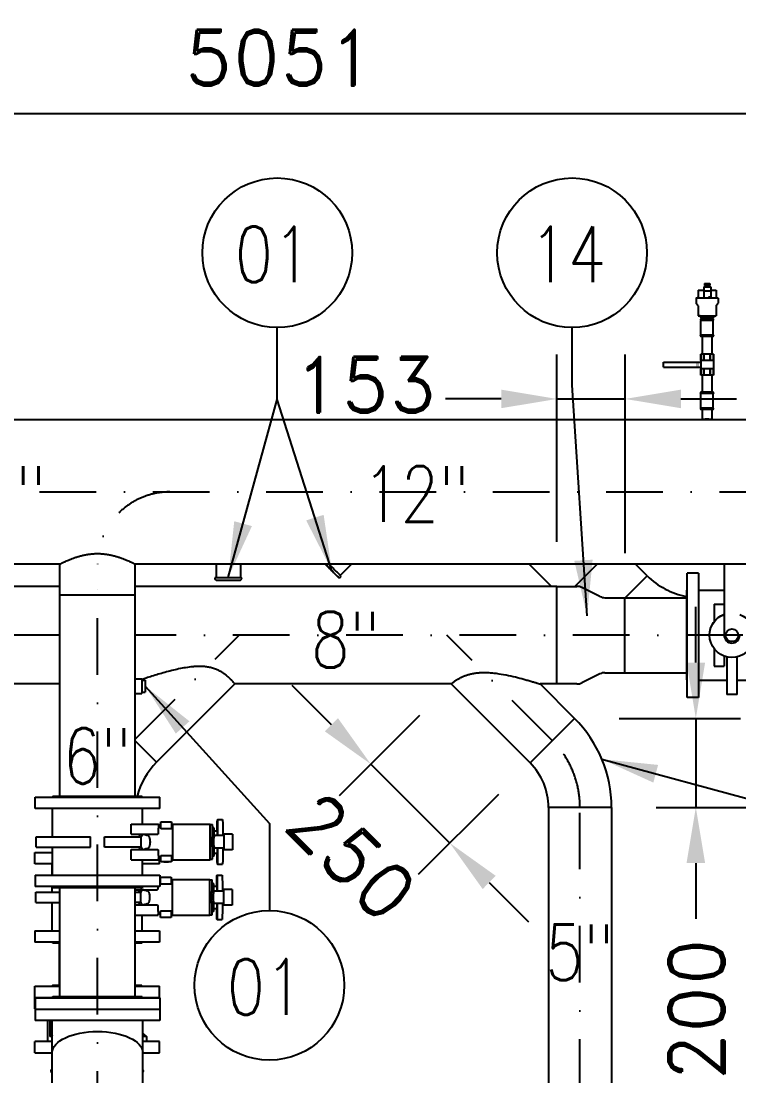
# Model space of a CAD drawing. Header units: millimetres. Extents: x -312439 to 477422, y -331570 to 212570.
# Drawn here: x 365531 to 367140, y 156460 to 158827 of the extents above; entities that cross this region are included whole.
import ezdxf

# ---------------------------------------------------------------- set-up
doc = ezdxf.new("R2010")
doc.units = ezdxf.units.MM
doc.linetypes.add('DASHDOT', pattern=[25.4, 12.7, -6.35, 0, -6.35])
doc.linetypes.add('DASHED', pattern=[0.75, 0.5, -0.25])
doc.layers.add('ARCONDTEXTO', color=4, linetype='Continuous')
doc.layers.add('TEXTO FORMATO', color=4, linetype='Continuous')
doc.styles.add('ROMAND', font='ROMAND.SHX')
doc.styles.add('ROMANS', font='romans.shx', dxfattribs={"height": 187.5})
doc.dimstyles.new('1-50 (MILIMETRO)', dxfattribs={"dimscale": 0, "dimtxt": 125, "dimasz": 125, "dimexe": 100, "dimexo": 100, "dimgap": 50, "dimtad": 0, "dimdec": 0, "dimzin": 0, "dimdsep": 46, "dimtxsty": 'ROMAND', "dimcen": -390, "dimclrd": 1, "dimclre": 1, "dimclrt": 3, "dimadec": 0, "dimazin": 0, "dimtfac": 1, "dimtdec": 0, "dimtix": 1, "dimtmove": 2, "dimatfit": 2, "dimfxl": 1, "dimtvp": 1, "dimtolj": 1, "dimtzin": 0, "dimarcsym": 0})

# ---------------------------------------------------------------- blocks, each defined once
blk = doc.blocks.new('*D152')
at = {"color": 1, "lineweight": -2, "transparency": 16777216}
for p, q in [((363586.8, 158111.7), (363586.8, 158719.7)), ((368637.4, 158111.7), (368637.4, 158719.7)), ((363711.8, 158619.7), (368512.4, 158619.7))]:
    blk.add_line(p, q, dxfattribs=at)
at = {"color": 1, "transparency": 16777216}
for points in [[(363711.8, 158640.5), (363711.8, 158598.9), (363586.8, 158619.7)], [(368512.4, 158640.5), (368512.4, 158598.9), (368637.4, 158619.7)]]:
    blk.add_solid(points, dxfattribs=at)
at = {"layer": 'Defpoints', "color": 0, "transparency": 16777216}
for p in [(368637.4, 158619.7), (363586.8, 158011.7), (368637.4, 158011.7)]:
    blk.add_point(p, dxfattribs=at)
at = {"color": 3, "transparency": 16777216, "insert": (366112.1, 158744.7), "char_height": 125, "attachment_point": 5, "style": 'ROMAND'}
blk.add_mtext('\\A1;5051', dxfattribs=at)
blk = doc.blocks.new('*D154')
at = {"color": 1, "lineweight": -2, "transparency": 16777216}
for p, q in [((366954.6, 157062.4), (367733.3, 157062.4)), ((367633.3, 156937.4), (367633.3, 155269.9)), ((366954.6, 155144.9), (367733.3, 155144.9))]:
    blk.add_line(p, q, dxfattribs=at)
at = {"color": 1, "transparency": 16777216}
for points in [[(367612.5, 156937.4), (367654.1, 156937.4), (367633.3, 157062.4)], [(367612.5, 155269.9), (367654.1, 155269.9), (367633.3, 155144.9)]]:
    blk.add_solid(points, dxfattribs=at)
at = {"layer": 'Defpoints', "color": 0, "transparency": 16777216}
for p in [(366854.6, 157062.4), (366854.6, 155144.9), (367633.3, 155144.9)]:
    blk.add_point(p, dxfattribs=at)
at = {"color": 3, "transparency": 16777216, "insert": (367508.3, 156103.6), "char_height": 125, "attachment_point": 5, "rotation": 90, "style": 'ROMAND'}
blk.add_mtext('\\A1;1918', dxfattribs=at)
blk = doc.blocks.new('*D155')
at = {"color": 1, "lineweight": -2, "transparency": 16777216}
for p, q in [((366226.6, 157247.8), (366138.3, 157336.2)), ((366424.2, 157268.6), (366244.3, 157088.7)), ((366492, 156982.5), (366315, 157159.4)), ((366601.2, 157091.6), (366421.3, 156911.7)), ((366580.4, 156894.1), (366668.8, 156805.7))]:
    blk.add_line(p, q, dxfattribs=at)
at = {"color": 1, "transparency": 16777216}
for points in [[(366241.4, 157262.5), (366211.9, 157233.1), (366315, 157159.4)], [(366595.1, 156908.8), (366565.7, 156879.3), (366492, 156982.5)]]:
    blk.add_solid(points, dxfattribs=at)
at = {"layer": 'Defpoints', "color": 0, "transparency": 16777216}
for p in [(366494.9, 157339.3), (366315, 157159.4), (366671.9, 157162.3)]:
    blk.add_point(p, dxfattribs=at)
at = {"color": 3, "transparency": 16777216, "insert": (366271.8, 156951.9), "char_height": 125, "attachment_point": 5, "rotation": 315, "style": 'ROMAND'}
blk.add_mtext('\\A1;250', dxfattribs=at)
blk = doc.blocks.new('*D73')
at = {"color": 1, "lineweight": -2, "transparency": 16777216}
for p, q in [((367043.6, 157387.2), (367043.6, 157512.2)), ((366871.8, 157262.2), (367143.6, 157262.2)), ((367043.6, 157262.2), (367043.6, 157062.4)), ((366954.6, 157062.4), (367143.6, 157062.4)), ((367043.6, 156937.4), (367043.6, 156812.4))]:
    blk.add_line(p, q, dxfattribs=at)
at = {"color": 1, "transparency": 16777216}
for points in [[(367022.8, 157387.2), (367064.4, 157387.2), (367043.6, 157262.2)], [(367022.8, 156937.4), (367064.4, 156937.4), (367043.6, 157062.4)]]:
    blk.add_solid(points, dxfattribs=at)
at = {"layer": 'Defpoints', "color": 0, "transparency": 16777216}
for p in [(366771.8, 157262.2), (366854.6, 157062.4), (367043.6, 157062.4)]:
    blk.add_point(p, dxfattribs=at)
at = {"color": 3, "transparency": 16777216, "insert": (367045.1, 156608.7), "char_height": 125, "attachment_point": 5, "rotation": 90, "style": 'ROMAND'}
blk.add_mtext('\\A1;200', dxfattribs=at)
blk = doc.blocks.new('*D75')
at = {"color": 1, "lineweight": -2, "transparency": 16777216}
for p, q in [((366732.2, 157658.4), (366732.2, 158078.9)), ((366885.1, 157633), (366885.1, 158078.9)), ((366607.2, 157978.9), (366482.2, 157978.9)), ((366732.2, 157978.9), (366885.1, 157978.9)), ((367010.1, 157978.9), (367135.1, 157978.9))]:
    blk.add_line(p, q, dxfattribs=at)
at = {"color": 1, "transparency": 16777216}
for points in [[(366607.2, 157999.8), (366607.2, 157958.1), (366732.2, 157978.9)], [(367010.1, 157999.8), (367010.1, 157958.1), (366885.1, 157978.9)]]:
    blk.add_solid(points, dxfattribs=at)
at = {"layer": 'Defpoints', "color": 0, "transparency": 16777216}
for p in [(366885.1, 157978.9), (366732.2, 157558.4), (366885.1, 157533)]:
    blk.add_point(p, dxfattribs=at)
at = {"color": 3, "transparency": 16777216, "insert": (366302.6, 158010.7), "char_height": 125, "attachment_point": 5, "style": 'ROMAND'}
blk.add_mtext('\\A1;153', dxfattribs=at)

msp = doc.modelspace()

# ---------------------------------------------------------------- linework, layer by layer
at = {"color": 5, "linetype": 'Continuous', "extrusion": (0, 1, 0)}
for p, q in [((367048.521, 158223.273), (367061.249, 158223.273)), ((367048.521, 158223.273), (367048.521, 158207.135)), ((367061.249, 158230.114), (367076.857, 158230.114)), ((367061.249, 158230.114), (367061.249, 158205.419)), ((367061.249, 158221.608), (367076.857, 158221.608)), ((367062.693, 158238.136), (367074.905, 158238.136)), ((367062.693, 158238.136), (367062.693, 158233.104)), ((367062.693, 158233.104), (367074.905, 158233.104)), ((367065.561, 158233.104), (367065.561, 158230.114)), ((367072.037, 158233.104), (367072.037, 158230.114)), ((367074.905, 158238.136), (367074.905, 158233.104)), ((367076.857, 158230.114), (367076.857, 158205.419)), ((367076.857, 158223.273), (367089.077, 158223.273)), ((367089.077, 158223.273), (367089.077, 158207.135)), ((367044.211, 158204.934), (367044.211, 158194.164)), ((367044.697, 158205.419), (367092.901, 158205.419)), ((367093.386, 158204.934), (367093.386, 158194.164)), ((367048.332, 158188.506), (367044.559, 158193.181)), ((367048.68, 158187.523), (367048.68, 158165.431)), ((367088.918, 158187.523), (367088.918, 158165.431)), ((367089.265, 158188.506), (367093.039, 158193.181)), ((367048.68, 158165.431), (367088.918, 158165.431)), ((367053.149, 158165.412), (367048.68, 158165.431)), ((367053.149, 158165.412), (367084.449, 158165.412)), ((367053.149, 158165.412), (367053.149, 158162.553)), ((367053.149, 158162.553), (367084.449, 158162.553)), ((367082.449, 158158.011), (367055.149, 158158.011)), ((367055.149, 158157.905), (367055.149, 158158.011)), ((367082.449, 158157.905), (367055.149, 158157.905)), ((367082.449, 158154.905), (367055.149, 158154.905)), ((367055.149, 158122.117), (367055.149, 158154.905)), ((367058.029, 158162.553), (367058.029, 158158.011)), ((367079.569, 158162.553), (367079.569, 158158.011)), ((367082.449, 158157.905), (367082.449, 158158.011)), ((367082.449, 158122.117), (367082.449, 158154.905)), ((367084.449, 158165.412), (367088.918, 158165.431)), ((367084.449, 158165.412), (367084.449, 158162.553)), ((367082.449, 158122.117), (367055.149, 158122.117)), ((367082.449, 158119.117), (367055.149, 158119.117)), ((367055.149, 158119.011), (367055.149, 158119.117)), ((367082.449, 158119.011), (367055.149, 158119.011)), ((367058.149, 158119.011), (367058.149, 158079.264)), ((367079.449, 158119.011), (367079.449, 158079.264)), ((367082.449, 158119.011), (367082.449, 158119.117)), ((367083.121, 158079.264), (367054.477, 158079.264)), ((367054.477, 158079.264), (367054.477, 158032.264)), ((367083.121, 158079.264), (367083.121, 158032.264)), ((366971.449, 158049.864), (366971.449, 158061.664)), ((366971.449, 158061.664), (367054.477, 158061.664)), ((367083.121, 158065.264), (367054.477, 158065.264)), ((366971.449, 158049.864), (367054.477, 158049.864)), ((367083.121, 158046.264), (367054.477, 158046.264)), ((367083.121, 158032.264), (367054.477, 158032.264)), ((367058.149, 158032.264), (367058.149, 157994.088)), ((367079.449, 158032.264), (367079.449, 157994.088)), ((367082.449, 157994.088), (367055.149, 157994.088)), ((367055.149, 157993.982), (367055.149, 157994.088)), ((367082.449, 157993.982), (367055.149, 157993.982)), ((367082.449, 157990.982), (367055.149, 157990.982)), ((367055.149, 157958.194), (367055.149, 157990.982)), ((367082.449, 157993.982), (367082.449, 157994.088)), ((367082.449, 157958.194), (367082.449, 157990.982)), ((367082.449, 157958.194), (367055.149, 157958.194)), ((367082.449, 157955.194), (367055.149, 157955.194)), ((367055.149, 157955.088), (367055.149, 157955.194)), ((367082.449, 157955.088), (367055.149, 157955.088)), ((367058.149, 157955.088), (367058.149, 157932.122)), ((367079.449, 157955.088), (367079.449, 157932.122)), ((367082.449, 157955.088), (367082.449, 157955.194)), ((368549.983, 157932.122), (363674.233, 157932.122)), ((365618.056, 157608.322), (364965.992, 157608.322)), ((365618.056, 157087.012), (365618.056, 157608.322)), ((365786.356, 157087.012), (365786.356, 157608.322)), ((368549.983, 157608.322), (365786.356, 157608.322)), ((365968.18, 157608.322), (365968.18, 157578.583)), ((366022.523, 157608.322), (366022.523, 157578.583)), ((366246.584, 157582.972), (366271.934, 157608.322)), ((366670.32, 157608.322), (366720.248, 157558.394)), ((366772.617, 157558.394), (366822.545, 157608.322)), ((366822.545, 157608.322), (366772.617, 157558.394)), ((366934.366, 157582.288), (366908.333, 157608.322)), ((367106.939, 157608.322), (367106.939, 157448.743)), ((366934.366, 157582.288), (366885.073, 157532.994)), ((367024.039, 157309.344), (367024.039, 157588.344)), ((367049.439, 157588.344), (367024.039, 157588.344)), ((367049.439, 157588.344), (367049.439, 157309.344)), ((365618.056, 157558.394), (364965.992, 157558.394)), ((366732.196, 157558.394), (365786.356, 157558.394)), ((365968.18, 157578.583), (366022.523, 157578.583)), ((365968.18, 157572.611), (366022.523, 157572.611)), ((365968.18, 157572.611), (365968.18, 157572.4)), ((365968.18, 157572.4), (366022.523, 157572.4)), ((366022.523, 157572.611), (366022.523, 157572.4)), ((366242.213, 157578.601), (366242.362, 157578.75)), ((366732.196, 157339.294), (366732.196, 157558.394)), ((366732.196, 157558.394), (366777, 157558.394)), ((365618.056, 157539.586), (365786.356, 157539.586)), ((366828.433, 157535.676), (366788.359, 157555.713)), ((366839.792, 157532.994), (367022.439, 157532.994)), ((366884.596, 157364.694), (366884.596, 157532.994)), ((367022.439, 157548.744), (367024.039, 157550.344)), ((367022.439, 157548.744), (367022.439, 157348.944)), ((367049.439, 157549.844), (367106.939, 157549.844)), ((367084.439, 157518.299), (367084.439, 157478.843)), ((367084.439, 157518.299), (367106.939, 157518.299)), ((367079.326, 157471.649), (367079.326, 157470.404)), ((367079.943, 157471.649), (367079.326, 157471.649)), ((367074.439, 157448.844), (367074.439, 157448.743)), ((367079.326, 157427.183), (367079.326, 157424.774)), ((367079.326, 157424.774), (367080.558, 157424.774)), ((367084.439, 157418.744), (367084.439, 157379.389)), ((367107.439, 157401.723), (367107.439, 157379.389)), ((367112.939, 157400.085), (367112.939, 157315.844)), ((367135.939, 157315.844), (367135.939, 157400.085)), ((367084.439, 157379.389), (367107.439, 157379.389)), ((365786.356, 157351.059), (365801.68, 157351.059)), ((365801.68, 157351.059), (365801.68, 157318.159)), ((365801.68, 157348.059), (365809.344, 157348.059)), ((366828.433, 157362.013), (366788.359, 157341.976)), ((366839.792, 157364.694), (367022.439, 157364.694)), ((367022.439, 157348.944), (367024.039, 157347.344)), ((367049.439, 157347.844), (367112.939, 157347.844)), ((367135.939, 157347.844), (367199.439, 157347.844)), ((365618.056, 157339.294), (365190.035, 157339.294)), ((365801.68, 157321.159), (365809.344, 157321.159)), ((366010.4, 157339.294), (365834.8, 157163.695)), ((366494.901, 157339.294), (366010.4, 157339.294)), ((366671.867, 157162.329), (366494.901, 157339.294)), ((366771.781, 157262.243), (366694.73, 157339.294)), ((366777, 157339.294), (366694.73, 157339.294)), ((365786.356, 157318.159), (365801.68, 157318.159)), ((367049.439, 157309.344), (367024.039, 157309.344)), ((367135.939, 157315.844), (367112.939, 157315.844)), ((366671.867, 157162.329), (366771.781, 157262.243)), ((365834.8, 157163.695), (365786.356, 157212.139)), ((365562.706, 157085.412), (365841.706, 157085.412)), ((365562.706, 157060.012), (365562.706, 157085.412)), ((365602.306, 157087.012), (365600.706, 157085.412)), ((365802.106, 157087.012), (365602.306, 157087.012)), ((365802.106, 157087.012), (365803.706, 157085.412)), ((365841.706, 157060.012), (365841.706, 157085.412)), ((365841.706, 157060.012), (365562.706, 157060.012)), ((365601.206, 156996.512), (365601.206, 157060.012)), ((365803.206, 157025.012), (365803.206, 157060.012)), ((366854.553, 157062.415), (366713.253, 157062.415)), ((366713.253, 157062.415), (366713.253, 156283.689)), ((366854.553, 157062.415), (366854.553, 156283.689)), ((365777.457, 157025.012), (365839.206, 157025.012)), ((365777.457, 157002.012), (365777.457, 157025.012)), ((365839.206, 157023.012), (365839.206, 157025.012)), ((365844.463, 157023.012), (365839.206, 157023.012)), ((365844.463, 157014.5), (365844.463, 157030.125)), ((365844.463, 157030.125), (365867.901, 157030.125)), ((365867.901, 157014.5), (365844.463, 157014.5)), ((365850.627, 157030.281), (365861.688, 157030.281)), ((365867.901, 157030.125), (365867.901, 157014.5)), ((365871.206, 157023.012), (365867.901, 157023.012)), ((365871.206, 156945.012), (365871.206, 157025.012)), ((365871.206, 157025.012), (365954.633, 157025.012)), ((365954.633, 156945.012), (365954.633, 157025.012)), ((365954.633, 157024.074), (365960.102, 157024.074)), ((365960.102, 156998.471), (365960.102, 157024.074)), ((365963.692, 157015.57), (365960.102, 157018.012)), ((365963.692, 156999.012), (365963.692, 157015.57)), ((365971.001, 157035.012), (365982.665, 157035.012)), ((365564.877, 156996.512), (365686.652, 156996.512)), ((365564.877, 156973.512), (365564.877, 156996.512)), ((365686.652, 156973.512), (365686.652, 156996.512)), ((365717.761, 156996.512), (365800.114, 156996.512)), ((365717.761, 156973.512), (365717.761, 156996.512)), ((365777.457, 157002.012), (365837.845, 157002.012)), ((365800.114, 156973.512), (365800.114, 156996.512)), ((365986.191, 156999.012), (365960.624, 156999.012)), ((365963.692, 157010.012), (365971.001, 157010.012)), ((365971.001, 156999.012), (365971.001, 157010.012)), ((365986.191, 156999.338), (365983.083, 156999.338)), ((366004.701, 157002.512), (365986.191, 157002.512)), ((365986.191, 156967.512), (365986.191, 157002.512)), ((366004.701, 157002.512), (366004.701, 156967.512)), ((365564.877, 156973.512), (365686.652, 156973.512)), ((365601.206, 156910.012), (365601.206, 156973.512)), ((365800.114, 156973.512), (365717.761, 156973.512)), ((365777.457, 156945.012), (365777.457, 156968.012)), ((365777.457, 156968.012), (365837.845, 156968.012)), ((365960.102, 156945.949), (365960.102, 156971.553)), ((365986.191, 156971.012), (365960.624, 156971.012)), ((365963.692, 156954.453), (365963.692, 156971.012)), ((365971.001, 156960.012), (365971.001, 156971.012)), ((365986.191, 156970.686), (365983.083, 156970.686)), ((366004.701, 156967.512), (365986.191, 156967.512)), ((365561.856, 156961.062), (365601.206, 156961.062)), ((365561.856, 156935.662), (365561.856, 156961.062)), ((365601.206, 156962.412), (365599.856, 156961.062)), ((365777.457, 156945.012), (365839.206, 156945.012)), ((365803.206, 156910.012), (365803.206, 156945.012)), ((365844.463, 156947.012), (365839.206, 156947.012)), ((365839.206, 156945.012), (365839.206, 156947.012)), ((365840.856, 156935.662), (365840.856, 156947.012)), ((365844.463, 156939.899), (365844.463, 156954.616)), ((365844.463, 156954.616), (365867.901, 156954.616)), ((365867.901, 156954.616), (365867.901, 156939.899)), ((365871.206, 156947.012), (365867.901, 156947.012)), ((365871.206, 156945.012), (365954.633, 156945.012)), ((365954.633, 156945.949), (365960.102, 156945.949)), ((365963.692, 156954.453), (365960.102, 156952.012)), ((365963.692, 156960.012), (365971.001, 156960.012)), ((365601.206, 156935.662), (365561.856, 156935.662)), ((365600.356, 156910.012), (365600.356, 156935.662)), ((365840.856, 156935.662), (365803.206, 156935.662)), ((365867.901, 156939.899), (365844.463, 156939.899)), ((365861.688, 156939.743), (365850.627, 156939.743)), ((365971.001, 156935.012), (365982.665, 156935.012)), ((365562.706, 156910.012), (365841.706, 156910.012)), ((365562.706, 156910.012), (365562.706, 156884.612)), ((365841.706, 156910.012), (365841.706, 156884.612)), ((365843.613, 156898.662), (365841.706, 156898.662)), ((365843.613, 156890.15), (365843.613, 156905.775)), ((365843.613, 156905.775), (365867.051, 156905.775)), ((365849.777, 156905.931), (365860.838, 156905.931)), ((365867.051, 156905.775), (365867.051, 156890.15)), ((365870.356, 156898.662), (365867.051, 156898.662)), ((365870.356, 156820.662), (365870.356, 156900.662)), ((365870.356, 156900.662), (365953.783, 156900.662)), ((365953.783, 156820.662), (365953.783, 156900.662)), ((365953.783, 156899.724), (365959.252, 156899.724)), ((365959.252, 156874.121), (365959.252, 156899.724)), ((365962.842, 156891.22), (365959.252, 156893.662)), ((365970.151, 156910.662), (365981.815, 156910.662)), ((365841.706, 156884.612), (365562.706, 156884.612)), ((365564.027, 156872.162), (365618.056, 156872.162)), ((365564.027, 156849.162), (365564.027, 156872.162)), ((365600.356, 156872.162), (365600.356, 156884.612)), ((365602.306, 156883.012), (365600.706, 156884.612)), ((365602.306, 156883.012), (365802.106, 156883.012)), ((365618.056, 156637.012), (365618.056, 156883.012)), ((365786.356, 156637.012), (365786.356, 156883.012)), ((365786.356, 156877.662), (365836.995, 156877.662)), ((365786.356, 156872.162), (365799.264, 156872.162)), ((365799.264, 156849.162), (365799.264, 156872.162)), ((365801.131, 156877.662), (365801.131, 156883.012)), ((365802.106, 156883.012), (365803.706, 156884.612)), ((365867.051, 156890.15), (365843.613, 156890.15)), ((365985.341, 156874.662), (365959.774, 156874.662)), ((365962.842, 156874.662), (365962.842, 156891.22)), ((365962.842, 156885.662), (365970.151, 156885.662)), ((365970.151, 156874.662), (365970.151, 156885.662)), ((365985.341, 156874.988), (365982.233, 156874.988)), ((366003.851, 156878.162), (365985.341, 156878.162)), ((365985.341, 156843.162), (365985.341, 156878.162)), ((366003.851, 156878.162), (366003.851, 156843.162)), ((365564.027, 156849.162), (365618.056, 156849.162)), ((365600.356, 156785.662), (365600.356, 156849.162)), ((365799.264, 156849.162), (365786.356, 156849.162)), ((365959.252, 156821.599), (365959.252, 156847.203)), ((365985.341, 156846.662), (365959.774, 156846.662)), ((365962.842, 156830.103), (365962.842, 156846.662)), ((365970.151, 156835.662), (365970.151, 156846.662)), ((365985.341, 156846.336), (365982.233, 156846.336)), ((365786.356, 156843.662), (365836.995, 156843.662)), ((365843.613, 156822.662), (365838.356, 156822.662)), ((365838.356, 156820.662), (365838.356, 156822.662)), ((365843.613, 156815.549), (365843.613, 156830.266)), ((365843.613, 156830.266), (365867.051, 156830.266)), ((365867.051, 156830.266), (365867.051, 156815.549)), ((365870.356, 156822.662), (365867.051, 156822.662)), ((365962.842, 156830.103), (365959.252, 156827.662)), ((365962.842, 156835.662), (365970.151, 156835.662)), ((366003.851, 156843.162), (365985.341, 156843.162)), ((365786.356, 156820.662), (365838.356, 156820.662)), ((365802.356, 156785.662), (365802.356, 156820.662)), ((365867.051, 156815.549), (365843.613, 156815.549)), ((365860.838, 156815.393), (365849.777, 156815.393)), ((365870.356, 156820.662), (365953.783, 156820.662)), ((365953.783, 156821.599), (365959.252, 156821.599)), ((365970.151, 156810.662), (365981.815, 156810.662)), ((365561.856, 156785.662), (365618.056, 156785.662)), ((365561.856, 156785.662), (365561.856, 156760.262)), ((365786.356, 156785.662), (365840.856, 156785.662)), ((365840.856, 156785.662), (365840.856, 156760.262)), ((365618.056, 156760.262), (365561.856, 156760.262)), ((365601.456, 156758.662), (365599.856, 156760.262)), ((365601.456, 156758.662), (365618.056, 156758.662)), ((365617.206, 156662.662), (365617.206, 156758.662)), ((365840.856, 156760.262), (365786.356, 156760.262)), ((365786.356, 156758.662), (365801.256, 156758.662)), ((365801.256, 156758.662), (365802.856, 156760.262)), ((365561.856, 156661.062), (365618.056, 156661.062)), ((365561.856, 156610.262), (365561.856, 156661.062)), ((365601.456, 156662.662), (365599.856, 156661.062)), ((365618.056, 156662.662), (365601.456, 156662.662)), ((365801.256, 156662.662), (365786.356, 156662.662)), ((365786.356, 156661.062), (365840.856, 156661.062)), ((365801.256, 156662.662), (365802.856, 156661.062)), ((365840.856, 156635.412), (365840.856, 156661.062)), ((365561.856, 156635.662), (365600.956, 156635.662)), ((365562.706, 156635.412), (365841.706, 156635.412)), ((365562.706, 156635.412), (365562.706, 156584.612)), ((365602.306, 156637.012), (365600.706, 156635.412)), ((365802.106, 156637.012), (365602.306, 156637.012)), ((365802.106, 156637.012), (365803.706, 156635.412)), ((365803.456, 156635.662), (365840.856, 156635.662)), ((365841.706, 156635.412), (365841.706, 156584.612)), ((365562.706, 156610.262), (365561.856, 156610.262)), ((365562.706, 156610.012), (365841.706, 156610.012)), ((365841.706, 156584.612), (365562.706, 156584.612)), ((365590.356, 156584.612), (365590.356, 156537.262)), ((365595.637, 156584.612), (365595.637, 156548.075)), ((365600.706, 156333.764), (365600.706, 156584.612)), ((365803.706, 156333.764), (365803.706, 156584.612)), ((365600.706, 156548.075), (365595.637, 156548.075)), ((365803.706, 156556.064), (365812.356, 156548.075)), ((365812.356, 156548.075), (365803.706, 156548.075)), ((365812.356, 156548.075), (365812.356, 156537.262)), ((365600.706, 156537.262), (365561.856, 156537.262)), ((365561.856, 156511.862), (365561.856, 156537.262)), ((365840.856, 156537.262), (365803.706, 156537.262)), ((365840.856, 156511.862), (365840.856, 156537.262)), ((365561.856, 156511.862), (365600.706, 156511.862)), ((365600.706, 156511.012), (365599.856, 156511.862)), ((365803.706, 156511.862), (365840.856, 156511.862))]:
    msp.add_line(p, q, dxfattribs=at)
at = {"color": 5, "linetype": 'DASHED', "extrusion": (0, 1, 0)}
for p, q in [((367076.857, 158207.135), (367061.249, 158207.135)), ((367054.574, 158065.264), (367054.574, 158079.264)), ((367061.374, 158065.264), (367061.374, 158079.264)), ((367061.999, 158065.264), (367061.999, 158079.264)), ((367075.599, 158065.264), (367075.599, 158079.264)), ((367076.224, 158065.264), (367076.224, 158079.264)), ((367083.024, 158065.264), (367083.024, 158079.264)), ((367044.25, 158049.864), (367044.25, 158061.664)), ((367047.105, 158049.864), (367047.105, 158061.664)), ((367049.191, 158061.664), (367049.191, 158049.864)), ((367054.574, 158032.264), (367054.574, 158046.264)), ((367061.374, 158032.264), (367061.374, 158046.264)), ((367061.999, 158032.264), (367061.999, 158046.264)), ((367075.599, 158032.264), (367075.599, 158046.264)), ((367076.224, 158032.264), (367076.224, 158046.264)), ((367083.024, 158032.264), (367083.024, 158046.264)), ((365618.064, 156849.162), (365618.064, 156872.162)), ((365786.85, 156849.162), (365786.85, 156872.162))]:
    msp.add_line(p, q, dxfattribs=at)
at = {"color": 6, "linetype": 'DASHDOT', "ltscale": 10}
for p, q in [((364555.877, 157770.222), (367327.353, 157770.222)), ((365702.206, 155835.562), (365702.206, 157608.322)), ((365618.056, 157448.844), (364965.992, 157448.844)), ((367657.163, 157448.844), (365786.356, 157448.844))]:
    msp.add_line(p, q, dxfattribs=at)
at = {"color": 6, "linetype": 'DASHDOT', "ltscale": 10, "extrusion": (0, 1, 0)}
for p, q in [((365786.356, 157215.165), (366020.036, 157448.844)), ((366721.824, 157212.286), (366485.266, 157448.844)), ((366783.903, 155144.862), (366783.903, 157062.415))]:
    msp.add_line(p, q, dxfattribs=at)
at = {"color": 5, "linetype": 'Continuous'}
msp.add_line((365809.344, 157348.059), (365809.344, 157321.159), dxfattribs=at)
msp.add_circle((367124.439, 157448.743), 14.326, dxfattribs=at)
for centre, radius, start, end in [((367044.697, 158204.934), 0.486, 90, 180), ((367046.805, 158207.135), 1.716, 270, 0), ((367090.793, 158207.135), 1.716, 180, 270), ((367092.901, 158204.934), 0.486, 0, 90), ((367045.777, 158194.164), 1.565, 180, 218.911528), ((367047.114, 158187.523), 1.565, 0, 38.911528), ((367090.484, 158187.523), 1.565, 141.088472, 180), ((367091.821, 158194.164), 1.565, 321.088472, 0), ((367055.149, 158156.405), 1.5, 90, 270), ((367082.449, 158156.405), 1.5, 270, 90), ((367055.149, 158120.617), 1.5, 90, 270), ((367082.449, 158120.617), 1.5, 270, 90), ((367055.149, 157992.482), 1.5, 90, 270), ((367082.449, 157992.482), 1.5, 270, 90), ((367055.149, 157956.694), 1.5, 90, 270), ((367082.449, 157956.694), 1.5, 270, 90), ((367053.373, 157701.294), 168.3, 225, 259.408748), ((365968.18, 157575.597), 2.986, 90, 270), ((366022.523, 157575.597), 2.986, 270, 90), ((366777, 157532.994), 25.4, 63.434949, 90), ((366839.792, 157558.394), 25.4, 243.434949, 270), ((367124.439, 157448.743), 17.5, 180, 0), ((366839.792, 157339.294), 25.4, 90, 116.565051), ((366777, 157364.694), 25.4, 270, 296.565051), ((366571.953, 157062.415), 282.6, 0, 45), ((365953.806, 157044.689), 168.3, 135, 165.435166), ((366571.953, 157062.415), 141.3, 0, 45), ((365602.85, 156471.165), 5.119, 114.750133, 245.249867), ((365799.863, 156471.165), 5.119, 318.654281, 41.345719)]:
    msp.add_arc(centre, radius, start, end, dxfattribs=at)
at = {"color": 6, "linetype": 'DASHDOT', "ltscale": 10}
for centre, radius, start, end in [((365864.112, 157608.322), 161.906, 89.852113, 179.999899), ((366571.953, 157062.415), 211.95, 0, 45)]:
    msp.add_arc(centre, radius, start, end, dxfattribs=at)
at = {"color": 5, "linetype": 'Continuous', "extrusion": (6.20204e-22, -6.20204e-22, -1)}
msp.add_ellipse((366222.999, 157597.814), major_axis=(-14.991, 14.991), ratio=0.00002714, start_param=0.79407395, end_param=5.48916564, dxfattribs=at)
at = {"color": 5, "linetype": 'Continuous', "extrusion": (-1.20779e-21, 1.20779e-21, -1)}
for centre, start_param, end_param in [((366222.999, 157597.814), 0.99215858, 5.29108101), ((366223.148, 157597.963), 1.00139225, 3.14159265)]:
    msp.add_ellipse(centre, major_axis=(-19.213, 19.213), ratio=0.00002714, start_param=start_param, end_param=end_param, dxfattribs=at)
at = {"color": 5, "linetype": 'Continuous', "extrusion": (0, 0, -1)}
for centre, major_axis, ratio, start_param, end_param in [((367124.439, 157448.743), (50, 0), 0.99996201, 1.57079633, 4.35481788), ((367124.439, 157448.844), (-50, 0), 0.99996201, 0, 1.21322522), ((367124.439, 157448.743), (50, 0), 0.99996201, 5.06996008, 7.85398163), ((365971.001, 156985.012), (0, -50), 0.00871634, 2.0943951, 4.42859487), ((365982.665, 156985.012), (0, 50), 0.00871634, 0, 1.28700222), ((365971.001, 156985.012), (0, -50), 0.00871634, 4.99618309, 7.33038286), ((365982.665, 156985.012), (0, 50), 0.00871634, 1.85459044, 3.14159265), ((365970.151, 156860.662), (0, -50), 0.00871634, 2.0943951, 4.42859487), ((365981.815, 156860.662), (0, 50), 0.00871634, 0, 1.28700222), ((365970.151, 156860.662), (0, -50), 0.00871634, 4.99618309, 7.33038286), ((365981.815, 156860.662), (0, 50), 0.00871634, 1.85459044, 3.14159265)]:
    msp.add_ellipse(centre, major_axis=major_axis, ratio=ratio, start_param=start_param, end_param=end_param, dxfattribs=at)
at = {"color": 5, "linetype": 'Continuous', "extrusion": (8.50415e-18, 1.71977e-38, -1)}
for centre, start_param, end_param in [((365530.717, 156985.012), 2.68573728, 2.74189531), ((365530.717, 156985.012), 3.54129, 3.59744803), ((365529.867, 156860.662), 2.68573728, 2.74189531), ((365529.867, 156860.662), 3.54129, 3.59744803)]:
    msp.add_ellipse(centre, major_axis=(-307.977, 0), ratio=0.12338598, start_param=start_param, end_param=end_param, dxfattribs=at)
at = {"color": 5, "linetype": 'Continuous', "extrusion": (-4.13693e-49, 3.37806e-33, -1)}
for centre, major_axis, start_param, end_param in [((365960.624, 156985.012), (0, 14), 3.14159265, 6.28318531), ((365964.985, 156985.012), (0, -14), 0, 3.14159265), ((365959.774, 156860.662), (0, 14), 3.14159265, 6.28318531), ((365964.135, 156860.662), (0, -14), 0, 3.14159265)]:
    msp.add_ellipse(centre, major_axis=major_axis, ratio=0.13557255, start_param=start_param, end_param=end_param, dxfattribs=at)
at = {"color": 5, "linetype": 'Continuous', "extrusion": (9.86076e-32, -3.78136e-48, -1)}
msp.add_ellipse((365702.206, 156512.208), major_axis=(-101.5, 0), ratio=0.46630766, start_param=0, end_param=3.14159265, dxfattribs=at)
at = {"color": 5, "linetype": 'DASHED', "extrusion": (9.86076e-32, -3.78136e-48, -1)}
for start_param, end_param in [(3.13484472, 3.14159265), (0, 0.00674793)]:
    msp.add_ellipse((365702.206, 156512.208), major_axis=(101.5, 0), ratio=0.46630766, start_param=start_param, end_param=end_param, dxfattribs=at)
at = {"color": 5, "linetype": 'Continuous'}
for points, knots in [([(367079.449, 157932.122), (367079.449, 157932.122), (367079.384, 157932.138), (367079.114, 157932.204), (367078.907, 157932.253), (367078.363, 157932.376), (367078.025, 157932.451), (367077.244, 157932.609), (367076.801, 157932.693), (367075.858, 157932.855), (367075.326, 157932.939), (367074.165, 157933.095), (367073.537, 157933.168), (367072.226, 157933.289), (367071.542, 157933.337), (367070.164, 157933.401), (367069.47, 157933.417), (367068.128, 157933.417), (367067.434, 157933.401), (367066.056, 157933.337), (367065.372, 157933.289), (367064.061, 157933.168), (367063.433, 157933.095), (367062.272, 157932.939), (367061.74, 157932.855), (367060.797, 157932.693), (367060.354, 157932.609), (367059.573, 157932.451), (367059.235, 157932.376), (367058.691, 157932.253), (367058.484, 157932.204), (367058.213, 157932.138), (367058.149, 157932.122), (367058.149, 157932.122)], [32.22913649, 32.22913649, 32.22913649, 32.22913649, 34.24357574, 34.24357574, 36.25801499, 36.25801499, 38.27245424, 38.27245424, 40.28689348, 40.28689348, 42.3010963, 42.3010963, 44.31529911, 44.31529911, 46.32950192, 46.32950192, 48.34370474, 48.34370474, 50.35790755, 50.35790755, 52.37211036, 52.37211036, 54.38631318, 54.38631318, 56.40051599, 56.40051599, 58.41495524, 58.41495524, 60.42939449, 60.42939449, 62.44383373, 62.44383373, 64.45827298, 64.45827298, 64.45827298, 64.45827298]), ([(365618.056, 157608.322), (365618.056, 157608.322), (365618.186, 157608.39), (365618.723, 157608.667), (365619.128, 157608.877), (365620.219, 157609.436), (365620.904, 157609.785), (365622.545, 157610.61), (365623.5, 157611.086), (365625.664, 157612.146), (365626.874, 157612.729), (365629.521, 157613.978), (365630.96, 157614.644), (365634.031, 157616.026), (365635.664, 157616.743), (365639.082, 157618.193), (365640.867, 157618.927), (365644.546, 157620.381), (365646.506, 157621.127), (365650.643, 157622.623), (365652.819, 157623.372), (365657.36, 157624.836), (365659.725, 157625.551), (365664.611, 157626.91), (365667.132, 157627.554), (365672.293, 157628.734), (365674.936, 157629.271), (365680.302, 157630.211), (365683.026, 157630.612), (365688.506, 157631.259), (365691.263, 157631.504), (365696.761, 157631.829), (365699.501, 157631.909), (365702.206, 157631.909)], [388.89052014, 388.89052014, 388.89052014, 388.89052014, 396.97918614, 396.97918614, 405.06785213, 405.06785213, 413.15651813, 413.15651813, 421.24518412, 421.24518412, 429.33385012, 429.33385012, 437.42251611, 437.42251611, 445.51118211, 445.51118211, 453.5998481, 453.5998481, 461.71495378, 461.71495378, 469.83005946, 469.83005946, 477.94516514, 477.94516514, 486.06027081, 486.06027081, 494.17537649, 494.17537649, 502.29048217, 502.29048217, 510.40558784, 510.40558784, 518.52069352, 518.52069352, 518.52069352, 518.52069352]), ([(365702.206, 157631.909), (365704.911, 157631.909), (365707.652, 157631.829), (365713.149, 157631.504), (365715.907, 157631.259), (365721.387, 157630.612), (365724.111, 157630.211), (365729.477, 157629.271), (365732.119, 157628.734), (365737.281, 157627.554), (365739.802, 157626.91), (365744.688, 157625.551), (365747.053, 157624.836), (365751.594, 157623.372), (365753.77, 157622.623), (365757.907, 157621.127), (365759.867, 157620.381), (365763.546, 157618.927), (365765.331, 157618.193), (365768.749, 157616.743), (365770.382, 157616.026), (365773.453, 157614.644), (365774.891, 157613.978), (365777.539, 157612.729), (365778.748, 157612.146), (365780.912, 157611.086), (365781.868, 157610.61), (365783.509, 157609.785), (365784.194, 157609.436), (365785.284, 157608.877), (365785.69, 157608.667), (365786.226, 157608.39), (365786.356, 157608.322), (365786.356, 157608.322)], [0, 0, 0, 0, 8.11510568, 8.11510568, 16.23021135, 16.23021135, 24.34531703, 24.34531703, 32.46042271, 32.46042271, 40.57552839, 40.57552839, 48.69063406, 48.69063406, 56.80573974, 56.80573974, 64.92084542, 64.92084542, 73.00951141, 73.00951141, 81.09817741, 81.09817741, 89.1868434, 89.1868434, 97.2755094, 97.2755094, 105.36417539, 105.36417539, 113.45284139, 113.45284139, 121.54150739, 121.54150739, 129.63017338, 129.63017338, 129.63017338, 129.63017338]), ([(366242.362, 157578.75), (366242.363, 157578.749), (366242.364, 157578.748), (366242.367, 157578.745), (366242.366, 157578.745), (366242.377, 157578.735), (366242.379, 157578.733), (366242.384, 157578.727), (366242.386, 157578.726), (366242.391, 157578.721), (366242.395, 157578.717), (366242.404, 157578.708), (366242.409, 157578.703), (366242.425, 157578.688), (366242.437, 157578.677), (366242.464, 157578.652), (366242.481, 157578.637), (366242.546, 157578.58), (366242.596, 157578.538), (366242.802, 157578.378), (366242.97, 157578.273), (366243.432, 157578.045), (366243.744, 157577.948), (366244.374, 157577.86), (366244.699, 157577.867), (366245.323, 157577.981), (366245.629, 157578.09), (366246.185, 157578.394), (366246.442, 157578.594), (366246.874, 157579.058), (366247.055, 157579.329), (366247.32, 157579.905), (366247.406, 157580.219), (366247.476, 157580.849), (366247.459, 157581.174), (366247.327, 157581.794), (366247.209, 157582.097), (366246.97, 157582.506), (366246.879, 157582.636), (366246.755, 157582.787), (366246.73, 157582.816), (366246.685, 157582.867), (366246.665, 157582.889), (366246.639, 157582.917), (366246.632, 157582.924), (366246.62, 157582.936), (366246.616, 157582.94), (366246.609, 157582.947), (366246.607, 157582.95), (366246.601, 157582.956), (366246.599, 157582.958), (366246.594, 157582.962), (366246.593, 157582.964), (366246.589, 157582.968), (366246.588, 157582.969), (366246.582, 157582.975), (366246.578, 157582.979), (366246.554, 157583.002), (366246.522, 157583.035), (366246.354, 157583.203), (366246.137, 157583.42), (366245.52, 157584.037), (366245.122, 157584.436), (366244.157, 157585.4), (366243.588, 157585.969), (366242.301, 157587.257), (366241.577, 157587.98), (366240.004, 157589.554), (366239.148, 157590.41), (366237.335, 157592.223), (366236.372, 157593.186), (366234.373, 157595.185), (366233.33, 157596.228), (366231.204, 157598.354), (366230.113, 157599.445), (366227.923, 157601.635), (366226.815, 157602.743), (366224.625, 157604.933), (366223.534, 157606.024), (366222.056, 157607.502), (366221.644, 157607.914), (366221.236, 157608.322)], [89.36551809, 89.36551809, 89.36551809, 89.36551809, 89.52167941, 89.52167941, 89.74309138, 89.74309138, 89.78601553, 89.78601553, 89.80189986, 89.80189986, 89.82614128, 89.82614128, 89.85031597, 89.85031597, 89.89857632, 89.89857632, 89.96370887, 89.96370887, 90.15903917, 90.15903917, 90.74728835, 90.74728835, 91.70354892, 91.70354892, 92.65477, 92.65477, 93.60619809, 93.60619809, 94.5576193, 94.5576193, 95.50904077, 95.50904077, 96.46046223, 96.46046223, 97.41188366, 97.41188366, 98.36330446, 98.36330446, 98.83436755, 98.83436755, 98.95020951, 98.95020951, 99.03728007, 99.03728007, 99.07042925, 99.07042925, 99.09468649, 99.09468649, 99.11883648, 99.11883648, 99.16703356, 99.16703356, 99.23699053, 99.23699053, 99.4466665, 99.4466665, 100.07546615, 100.07546615, 101.96290754, 101.96290754, 106.69942621, 106.69942621, 111.36589465, 111.36589465, 116.02999676, 116.02999676, 120.69388158, 120.69388158, 125.3577106, 125.3577106, 130.02151903, 130.02151903, 134.68531821, 134.68531821, 139.34911285, 139.34911285, 144.01290532, 144.01290532, 148.67669715, 148.67669715, 150.49863517, 150.49863517, 150.49863517, 150.49863517]), ([(365930.801, 157378.702), (365928.25, 157378.702), (365925.686, 157378.632), (365920.539, 157378.372), (365917.956, 157378.181), (365910.183, 157377.453), (365904.971, 157376.758), (365894.529, 157375.063), (365889.3, 157374.063), (365878.875, 157371.847), (365873.68, 157370.632), (365863.38, 157368.06), (365858.279, 157366.704), (365848.238, 157363.918), (365843.299, 157362.488), (365833.652, 157359.61), (365828.944, 157358.161), (365819.834, 157355.298), (365815.432, 157353.883), (365808.408, 157351.59), (365805.51, 157350.634), (365802.318, 157349.57), (365801.999, 157349.464), (365801.68, 157349.357)], [0, 0, 0, 0, 7.65472201, 7.65472201, 15.30944403, 15.30944403, 30.61888806, 30.61888806, 45.92833209, 45.92833209, 61.23777611, 61.23777611, 76.54722014, 76.54722014, 91.85666417, 91.85666417, 107.1661082, 107.1661082, 122.47555223, 122.47555223, 132.7166679, 132.7166679, 133.85639435, 133.85639435, 133.85639435, 133.85639435]), ([(366010.4, 157339.294), (366010.4, 157339.294), (366010.319, 157339.391), (366009.982, 157339.789), (366009.727, 157340.091), (366009.031, 157340.904), (366008.592, 157341.414), (366007.526, 157342.633), (366006.898, 157343.342), (366005.456, 157344.936), (366004.64, 157345.823), (366002.82, 157347.745), (366001.816, 157348.78), (365999.627, 157350.959), (365998.442, 157352.103), (365995.901, 157354.451), (365994.545, 157355.655), (365991.492, 157358.229), (365989.722, 157359.644), (365985.879, 157362.485), (365983.807, 157363.912), (365979.367, 157366.681), (365977, 157368.024), (365973.249, 157369.903), (365971.965, 157370.508), (365969.338, 157371.662), (365967.994, 157372.212), (365965.254, 157373.249), (365963.855, 157373.737), (365961.009, 157374.646), (365959.561, 157375.067), (365955.16, 157376.223), (365952.149, 157376.851), (365946.058, 157377.822), (365942.979, 157378.166), (365936.846, 157378.605), (365933.793, 157378.702), (365930.801, 157378.702)], [511.77965077, 511.77965077, 511.77965077, 511.77965077, 519.71378628, 519.71378628, 527.6479218, 527.6479218, 535.58205732, 535.58205732, 543.51619284, 543.51619284, 551.45032836, 551.45032836, 559.38446388, 559.38446388, 567.3185994, 567.3185994, 575.25273491, 575.25273491, 584.2283893, 584.2283893, 593.20404368, 593.20404368, 602.17969807, 602.17969807, 606.66752526, 606.66752526, 611.15535245, 611.15535245, 615.64317965, 615.64317965, 620.13100684, 620.13100684, 629.10666122, 629.10666122, 638.08231561, 638.08231561, 647.05796999, 647.05796999, 647.05796999, 647.05796999]), ([(366494.901, 157339.294), (366494.901, 157339.294), (366494.981, 157339.361), (366495.312, 157339.637), (366495.564, 157339.847), (366496.248, 157340.409), (366496.68, 157340.762), (366497.729, 157341.601), (366498.345, 157342.088), (366499.761, 157343.178), (366500.561, 157343.782), (366502.34, 157345.084), (366503.32, 157345.781), (366505.448, 157347.239), (366506.596, 157348), (366509.044, 157349.547), (366510.344, 157350.335), (366513.326, 157352.047), (366515.082, 157352.997), (366518.854, 157354.88), (366520.871, 157355.813), (366525.142, 157357.601), (366527.396, 157358.457), (366532.102, 157360.041), (366534.554, 157360.768), (366539.599, 157362.059), (366542.199, 157362.624), (366547.49, 157363.576), (366550.181, 157363.964), (366555.589, 157364.567), (366558.306, 157364.782), (366563.698, 157365.058), (366566.372, 157365.12), (366572.508, 157365.12), (366576.085, 157365.009), (366583.313, 157364.588), (366586.964, 157364.279), (366597.961, 157363.1), (366605.353, 157361.979), (366619.902, 157359.334), (366627.059, 157357.812), (366640.775, 157354.627), (366647.334, 157352.965), (366656.378, 157350.559), (366659.433, 157349.726), (366665.498, 157348.036), (366668.508, 157347.179), (366674.27, 157345.51), (366677.022, 157344.698), (366680.809, 157343.566), (366682.014, 157343.204), (366684.289, 157342.516), (366685.359, 157342.19), (366687.53, 157341.527), (366688.677, 157341.174), (366690.232, 157340.694), (366690.723, 157340.542), (366691.634, 157340.26), (366692.054, 157340.129), (366692.809, 157339.894), (366693.145, 157339.79), (366693.723, 157339.609), (366693.965, 157339.534), (366694.351, 157339.413), (366694.494, 157339.368), (366694.684, 157339.309), (366694.73, 157339.294), (366694.73, 157339.294)], [115.7018316, 115.7018316, 115.7018316, 115.7018316, 122.31024771, 122.31024771, 128.91866383, 128.91866383, 135.52707994, 135.52707994, 142.13549605, 142.13549605, 148.74391217, 148.74391217, 155.35232828, 155.35232828, 161.96074439, 161.96074439, 168.5691605, 168.5691605, 176.42347334, 176.42347334, 184.27778618, 184.27778618, 192.13209902, 192.13209902, 199.98641185, 199.98641185, 207.84072469, 207.84072469, 215.69503753, 215.69503753, 223.54935036, 223.54935036, 231.4036632, 231.4036632, 241.95732012, 241.95732012, 252.51097705, 252.51097705, 273.61829089, 273.61829089, 294.72560474, 294.72560474, 315.83291859, 315.83291859, 326.13384608, 326.13384608, 336.43477358, 336.43477358, 346.73570108, 346.73570108, 351.88616482, 351.88616482, 357.03662857, 357.03662857, 363.16188211, 363.16188211, 366.22450888, 366.22450888, 369.28713565, 369.28713565, 372.34976242, 372.34976242, 375.41238919, 375.41238919, 378.47501596, 378.47501596, 381.53764273, 381.53764273, 381.53764273, 381.53764273]), ([(365839.206, 157023.012), (365839.206, 157023.012), (365839.201, 157022.955), (365839.18, 157022.721), (365839.165, 157022.543), (365839.122, 157022.062), (365839.096, 157021.759), (365839.034, 157021.029), (365838.997, 157020.603), (365838.917, 157019.633), (365838.873, 157019.089), (365838.779, 157017.894), (365838.729, 157017.243), (365838.625, 157015.848), (365838.572, 157015.104), (365838.464, 157013.543), (365838.41, 157012.725), (365838.303, 157011.039), (365838.248, 157010.141), (365838.14, 157008.249), (365838.087, 157007.253), (365837.983, 157005.179), (365837.933, 157004.1), (365837.872, 157002.665), (365837.859, 157002.339), (365837.845, 157002.012)], [57.28921412, 57.28921412, 57.28921412, 57.28921412, 60.86978611, 60.86978611, 64.45035811, 64.45035811, 68.0309301, 68.0309301, 71.6115021, 71.6115021, 75.19207409, 75.19207409, 78.77264609, 78.77264609, 82.35321808, 82.35321808, 85.93379008, 85.93379008, 89.51436985, 89.51436985, 93.09494962, 93.09494962, 96.67552939, 96.67552939, 97.71231018, 97.71231018, 97.71231018, 97.71231018]), ([(365796.489, 156996.512), (365796.617, 156997.563), (365796.761, 156998.602), (365797.044, 157000.43), (365797.177, 157001.229), (365797.317, 157002.012)], [127.07979622, 127.07979622, 127.07979622, 127.07979622, 130.23356515, 130.23356515, 132.74469592, 132.74469592, 132.74469592, 132.74469592]), ([(365807.245, 157001.741), (365807.197, 157001.753), (365807.149, 157001.764), (365806.782, 157001.844), (365806.459, 157001.878), (365805.827, 157001.878), (365805.504, 157001.844), (365804.866, 157001.705), (365804.552, 157001.601), (365803.953, 157001.333), (365803.667, 157001.169), (365803.137, 157000.803), (365802.892, 157000.601), (365802.435, 157000.169), (365802.219, 156999.932), (365801.818, 156999.439), (365801.634, 156999.182), (365801.119, 156998.385), (365800.827, 156997.82), (365800.404, 156996.837), (365800.252, 156996.435), (365800.114, 156996.023)], [-21.26267195, -21.26267195, -21.26267195, -21.26267195, -21.11915379, -21.11915379, -20.17147234, -20.17147234, -19.22379089, -19.22379089, -18.27610943, -18.27610943, -17.32842798, -17.32842798, -16.38074653, -16.38074653, -15.35694987, -15.35694987, -14.33315322, -14.33315322, -12.2855599, -12.2855599, -10.93750643, -10.93750643, -10.93750643, -10.93750643]), ([(365814.419, 156970.225), (365814.599, 156970.277), (365814.776, 156970.34), (365815.25, 156970.537), (365815.539, 156970.691), (365816.079, 156971.037), (365816.33, 156971.228), (365817, 156971.813), (365817.381, 156972.244), (365818.061, 156973.171), (365818.358, 156973.666), (365818.888, 156974.708), (365819.12, 156975.254), (365819.528, 156976.385), (365819.705, 156976.971), (365820.163, 156978.77), (365820.373, 156980.023), (365820.643, 156982.538), (365820.704, 156983.799), (365820.704, 156986.225), (365820.643, 156987.486), (365820.373, 156990.001), (365820.163, 156991.254), (365819.705, 156993.053), (365819.528, 156993.639), (365819.12, 156994.77), (365818.888, 156995.316), (365818.358, 156996.358), (365818.061, 156996.853), (365817.381, 156997.779), (365817, 156998.211), (365816.33, 156998.795), (365816.079, 156998.987), (365815.539, 156999.333), (365815.25, 156999.487), (365814.776, 156999.684), (365814.599, 156999.747), (365814.419, 156999.799)], [19.61044159, 19.61044159, 19.61044159, 19.61044159, 20.1459077, 20.1459077, 21.07701959, 21.07701959, 22.00813148, 22.00813148, 23.82803603, 23.82803603, 25.64794057, 25.64794057, 27.46784512, 27.46784512, 29.28774966, 29.28774966, 32.92755875, 32.92755875, 36.56736784, 36.56736784, 40.20717692, 40.20717692, 43.84698601, 43.84698601, 45.66689056, 45.66689056, 47.4867951, 47.4867951, 49.30669965, 49.30669965, 51.12660419, 51.12660419, 52.05771608, 52.05771608, 52.98882797, 52.98882797, 53.52429409, 53.52429409, 53.52429409, 53.52429409]), ([(365797.317, 156968.012), (365797.177, 156968.795), (365797.044, 156969.594), (365796.761, 156971.422), (365796.617, 156972.46), (365796.489, 156973.512)], [98.77164859, 98.77164859, 98.77164859, 98.77164859, 101.28277937, 101.28277937, 104.4365483, 104.4365483, 104.4365483, 104.4365483]), ([(365800.114, 156974.001), (365800.252, 156973.589), (365800.404, 156973.187), (365800.827, 156972.204), (365801.119, 156971.639), (365801.634, 156970.842), (365801.818, 156970.585), (365802.219, 156970.091), (365802.435, 156969.855), (365802.892, 156969.423), (365803.137, 156969.221), (365803.667, 156968.855), (365803.953, 156968.691), (365804.552, 156968.423), (365804.866, 156968.319), (365805.504, 156968.18), (365805.827, 156968.146), (365806.459, 156968.146), (365806.782, 156968.18), (365807.149, 156968.26), (365807.197, 156968.271), (365807.245, 156968.283)], [10.93750643, 10.93750643, 10.93750643, 10.93750643, 12.2855599, 12.2855599, 14.33315322, 14.33315322, 15.35694987, 15.35694987, 16.38074653, 16.38074653, 17.32842798, 17.32842798, 18.27610943, 18.27610943, 19.22379089, 19.22379089, 20.17147234, 20.17147234, 21.11915379, 21.11915379, 21.26267195, 21.26267195, 21.26267195, 21.26267195]), ([(365837.845, 156968.012), (365837.859, 156967.684), (365837.872, 156967.359), (365837.933, 156965.924), (365837.983, 156964.845), (365838.087, 156962.77), (365838.14, 156961.775), (365838.248, 156959.882), (365838.303, 156958.985), (365838.41, 156957.299), (365838.464, 156956.481), (365838.572, 156954.919), (365838.625, 156954.176), (365838.729, 156952.781), (365838.779, 156952.129), (365838.873, 156950.935), (365838.917, 156950.391), (365838.997, 156949.421), (365839.034, 156948.995), (365839.096, 156948.265), (365839.122, 156947.962), (365839.165, 156947.481), (365839.18, 156947.303), (365839.201, 156947.068), (365839.206, 156947.012), (365839.206, 156947.012)], [131.44454629, 131.44454629, 131.44454629, 131.44454629, 132.48132708, 132.48132708, 136.06190685, 136.06190685, 139.64248662, 139.64248662, 143.22306639, 143.22306639, 146.80363838, 146.80363838, 150.38421038, 150.38421038, 153.96478237, 153.96478237, 157.54535437, 157.54535437, 161.12592636, 161.12592636, 164.70649836, 164.70649836, 168.28707035, 168.28707035, 171.86764235, 171.86764235, 171.86764235, 171.86764235]), ([(365795.639, 156872.162), (365795.767, 156873.213), (365795.911, 156874.252), (365796.194, 156876.08), (365796.327, 156876.879), (365796.467, 156877.662)], [127.07979622, 127.07979622, 127.07979622, 127.07979622, 130.23356515, 130.23356515, 132.74469592, 132.74469592, 132.74469592, 132.74469592]), ([(365806.395, 156877.391), (365806.347, 156877.403), (365806.299, 156877.414), (365805.932, 156877.494), (365805.609, 156877.528), (365804.977, 156877.528), (365804.654, 156877.494), (365804.016, 156877.355), (365803.702, 156877.251), (365803.103, 156876.983), (365802.817, 156876.819), (365802.287, 156876.453), (365802.042, 156876.251), (365801.585, 156875.819), (365801.369, 156875.582), (365800.968, 156875.089), (365800.784, 156874.832), (365800.269, 156874.035), (365799.977, 156873.47), (365799.554, 156872.487), (365799.402, 156872.085), (365799.264, 156871.673)], [-21.26267195, -21.26267195, -21.26267195, -21.26267195, -21.11915379, -21.11915379, -20.17147234, -20.17147234, -19.22379089, -19.22379089, -18.27610943, -18.27610943, -17.32842798, -17.32842798, -16.38074653, -16.38074653, -15.35694987, -15.35694987, -14.33315322, -14.33315322, -12.2855599, -12.2855599, -10.93750643, -10.93750643, -10.93750643, -10.93750643]), ([(365813.569, 156845.875), (365813.749, 156845.927), (365813.926, 156845.99), (365814.4, 156846.187), (365814.689, 156846.341), (365815.229, 156846.687), (365815.48, 156846.878), (365816.15, 156847.463), (365816.531, 156847.894), (365817.211, 156848.821), (365817.508, 156849.316), (365818.038, 156850.358), (365818.27, 156850.904), (365818.678, 156852.035), (365818.855, 156852.621), (365819.313, 156854.42), (365819.523, 156855.673), (365819.793, 156858.188), (365819.854, 156859.449), (365819.854, 156861.875), (365819.793, 156863.136), (365819.523, 156865.651), (365819.313, 156866.904), (365818.855, 156868.703), (365818.678, 156869.289), (365818.27, 156870.42), (365818.038, 156870.966), (365817.508, 156872.008), (365817.211, 156872.503), (365816.531, 156873.429), (365816.15, 156873.861), (365815.48, 156874.445), (365815.229, 156874.637), (365814.689, 156874.983), (365814.4, 156875.137), (365813.926, 156875.334), (365813.749, 156875.397), (365813.569, 156875.449)], [19.61044159, 19.61044159, 19.61044159, 19.61044159, 20.1459077, 20.1459077, 21.07701959, 21.07701959, 22.00813148, 22.00813148, 23.82803603, 23.82803603, 25.64794057, 25.64794057, 27.46784512, 27.46784512, 29.28774966, 29.28774966, 32.92755875, 32.92755875, 36.56736784, 36.56736784, 40.20717692, 40.20717692, 43.84698601, 43.84698601, 45.66689056, 45.66689056, 47.4867951, 47.4867951, 49.30669965, 49.30669965, 51.12660419, 51.12660419, 52.05771608, 52.05771608, 52.98882797, 52.98882797, 53.52429409, 53.52429409, 53.52429409, 53.52429409]), ([(365837.331, 156884.612), (365837.282, 156883.736), (365837.233, 156882.818), (365837.133, 156880.829), (365837.083, 156879.75), (365837.022, 156878.315), (365837.009, 156877.989), (365836.995, 156877.662)], [89.8071633, 89.8071633, 89.8071633, 89.8071633, 93.09494962, 93.09494962, 96.67552939, 96.67552939, 97.71231018, 97.71231018, 97.71231018, 97.71231018]), ([(365796.467, 156843.662), (365796.327, 156844.445), (365796.194, 156845.244), (365795.911, 156847.072), (365795.767, 156848.11), (365795.639, 156849.162)], [98.77164859, 98.77164859, 98.77164859, 98.77164859, 101.28277937, 101.28277937, 104.4365483, 104.4365483, 104.4365483, 104.4365483]), ([(365799.264, 156849.651), (365799.402, 156849.239), (365799.554, 156848.837), (365799.977, 156847.854), (365800.269, 156847.289), (365800.784, 156846.492), (365800.968, 156846.235), (365801.369, 156845.741), (365801.585, 156845.505), (365802.042, 156845.073), (365802.287, 156844.871), (365802.817, 156844.505), (365803.103, 156844.341), (365803.702, 156844.073), (365804.016, 156843.969), (365804.654, 156843.83), (365804.977, 156843.796), (365805.609, 156843.796), (365805.932, 156843.83), (365806.299, 156843.91), (365806.347, 156843.921), (365806.395, 156843.933)], [10.93750643, 10.93750643, 10.93750643, 10.93750643, 12.2855599, 12.2855599, 14.33315322, 14.33315322, 15.35694987, 15.35694987, 16.38074653, 16.38074653, 17.32842798, 17.32842798, 18.27610943, 18.27610943, 19.22379089, 19.22379089, 20.17147234, 20.17147234, 21.11915379, 21.11915379, 21.26267195, 21.26267195, 21.26267195, 21.26267195]), ([(365836.995, 156843.662), (365837.009, 156843.334), (365837.022, 156843.009), (365837.083, 156841.574), (365837.133, 156840.495), (365837.237, 156838.42), (365837.29, 156837.425), (365837.398, 156835.532), (365837.453, 156834.635), (365837.56, 156832.949), (365837.614, 156832.131), (365837.722, 156830.569), (365837.775, 156829.826), (365837.879, 156828.431), (365837.929, 156827.779), (365838.023, 156826.585), (365838.067, 156826.041), (365838.147, 156825.071), (365838.184, 156824.645), (365838.246, 156823.915), (365838.272, 156823.612), (365838.315, 156823.131), (365838.33, 156822.953), (365838.351, 156822.718), (365838.356, 156822.662), (365838.356, 156822.662)], [131.44454629, 131.44454629, 131.44454629, 131.44454629, 132.48132708, 132.48132708, 136.06190685, 136.06190685, 139.64248662, 139.64248662, 143.22306639, 143.22306639, 146.80363838, 146.80363838, 150.38421038, 150.38421038, 153.96478237, 153.96478237, 157.54535437, 157.54535437, 161.12592636, 161.12592636, 164.70649836, 164.70649836, 168.28707035, 168.28707035, 171.86764235, 171.86764235, 171.86764235, 171.86764235])]:
    msp.add_open_spline(points, degree=3, knots=knots, dxfattribs=at)
msp.add_rational_spline([(365600.706, 156551.247), (365598.211, 156549.751), (365595.637, 156548.075)], [1.0024877697, 1.0016905007, 1], degree=2, dxfattribs=at)
at = {"layer": 'TEXTO FORMATO', "color": 1}
for centre in [(366105.32, 158306.881), (366766.248, 158306.881), (366087.486, 156663.191)]:
    msp.add_circle(centre, 167.835, dxfattribs=at)

# ---------------------------------------------------------------- texts
at = {"layer": 'ARCONDTEXTO', "color": 3, "linetype": 'Continuous', "lineweight": -3, "style": 'ROMANS', "width": 0.8}
for s, p in [('01', (366010.001, 158240.815)), ('14', (366670.929, 158240.815)), ('01', (365992.168, 156597.125))]:
    msp.add_text(s, height=125, dxfattribs=at).set_placement(p)
at = {"layer": 'ARCONDTEXTO', "linetype": 'Continuous', "lineweight": -3, "style": 'ROMANS', "width": 0.8}
for s, p in [('12"', (365347.351, 157703.056)), ('12"', (366296.333, 157703.056)), ('8"', (366181.398, 157376.051)), ('6"', (365624.345, 157115.416)), ('5"', (366706.041, 156674.763))]:
    msp.add_text(s, height=125, dxfattribs=at).set_placement(p)

# ---------------------------------------------------------------- dimensions: what is measured, and where the dimension line sits
dim = msp.add_linear_dim(base=(368637.383, 158619.686), p1=(363586.833, 158011.722), p2=(368637.383, 158011.722), dimstyle='1-50 (MILIMETRO)', override={"dimscale": 1})
dim.commit()
dim.dimension.update_dxf_attribs({"geometry": '*D152', "text_midpoint": (366112.108, 158744.686)})
dim = msp.add_linear_dim(base=(366885.073, 157978.941), p1=(366732.196, 157558.394), p2=(366885.073, 157532.994), dimstyle='1-50 (MILIMETRO)', override={"dimscale": 1})
dim.commit()
dim.dimension.update_dxf_attribs({"geometry": '*D75', "text_midpoint": (366302.613, 158010.741), "dimtype": 160})
for base, p1, p2, angle, picture, middle, dimtype in [((367043.616, 157062.415), (366771.781, 157262.243), (366854.553, 157062.415), 90, '*D73', (367045.053, 156608.724), 160), ((366315.031, 157159.424), (366671.867, 157162.329), (366494.901, 157339.294), 135, '*D155', (366271.757, 156951.889), 161)]:
    dim = msp.add_linear_dim(base=base, p1=p1, p2=p2, angle=angle, dimstyle='1-50 (MILIMETRO)', override={"dimscale": 1})
    dim.commit()
    dim.dimension.update_dxf_attribs({"geometry": picture, "text_midpoint": middle, "dimtype": dimtype})
dim = msp.add_linear_dim(base=(367633.295, 155144.862), p1=(366854.553, 157062.415), p2=(366854.553, 155144.862), angle=90, dimstyle='1-50 (MILIMETRO)', override={"dimscale": 1})
dim.commit()
dim.dimension.update_dxf_attribs({"geometry": '*D154', "text_midpoint": (367508.295, 156103.638)})

# ---------------------------------------------------------------- leaders
at = {"layer": 'TEXTO FORMATO'}
for points in [[(365995.352, 157578.583), (366105.32, 157977.309), (366105.32, 158139.046)], [(366227.576, 157593.536), (366105.32, 157977.309), (366105.32, 158139.046)], [(366799.809, 157492.175), (366766.248, 158009.832), (366766.248, 158139.046)], [(365809.344, 157334.609), (366087.486, 157026.432), (366087.486, 156831.026)], [(366833.041, 157170.561), (367375.617, 157023.69), (367375.617, 156933.023)]]:
    msp.add_leader(points, dimstyle='1-50 (MILIMETRO)', override={"dimscale": 1}, dxfattribs=at)

doc.saveas('drawing.dxf')
